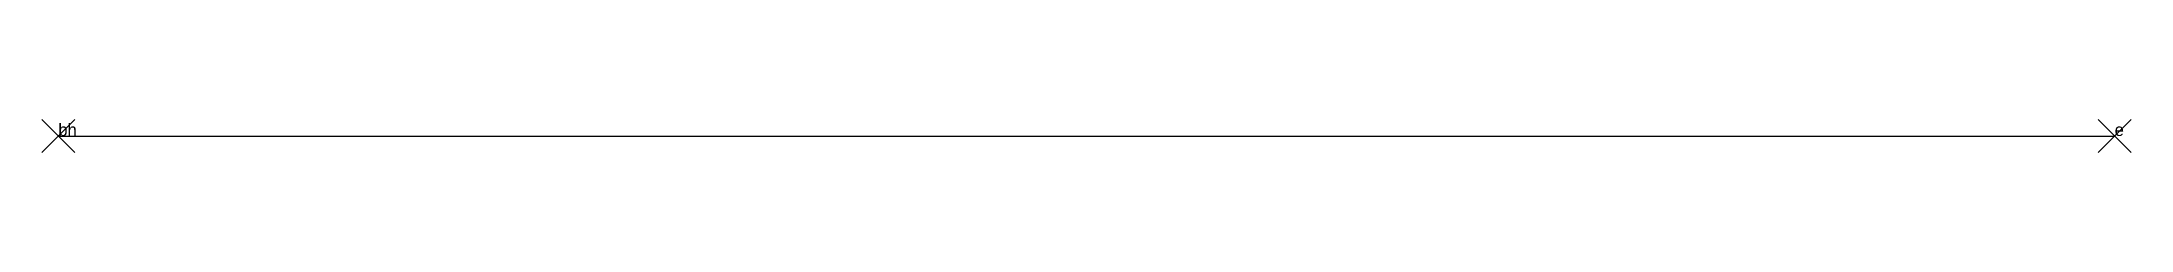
# Model space of a CAD drawing. Extents: x 313799 to 313900, y 5427952 to 5427954.
import ezdxf

# ---------------------------------------------------------------- set-up
doc = ezdxf.new("R2010")
doc.units = 0
doc.header["$PDMODE"] = 3
doc.header["$PDSIZE"] = 0.8
for name, color, linetype in [('CentreLine', 5, 'CONTINUOUS'), ('Labels', 7, 'CONTINUOUS'), ('Stations', 7, 'CONTINUOUS')]:
    doc.layers.add(name, color=color, linetype=linetype)

msp = doc.modelspace()

# ---------------------------------------------------------------- linework, layer by layer
at = {"layer": 'CentreLine'}
msp.add_line((313799.91, 5427953.18, 30), (313899.53, 5427953.18, 21.28), dxfattribs=at)
at = {"layer": 'Stations'}
for p in [(313799.91, 5427953.18, 30), (313899.53, 5427953.18, 21.28)]:
    msp.add_point(p, dxfattribs=at)

# ---------------------------------------------------------------- texts
at = {"layer": 'Labels'}
for s, p in [('bh', (313799.91, 5427953.18, 30)), ('e', (313899.53, 5427953.18, 21.28))]:
    msp.add_text(s, height=0.6, dxfattribs=at).set_placement(p)

doc.saveas('drawing.dxf')
